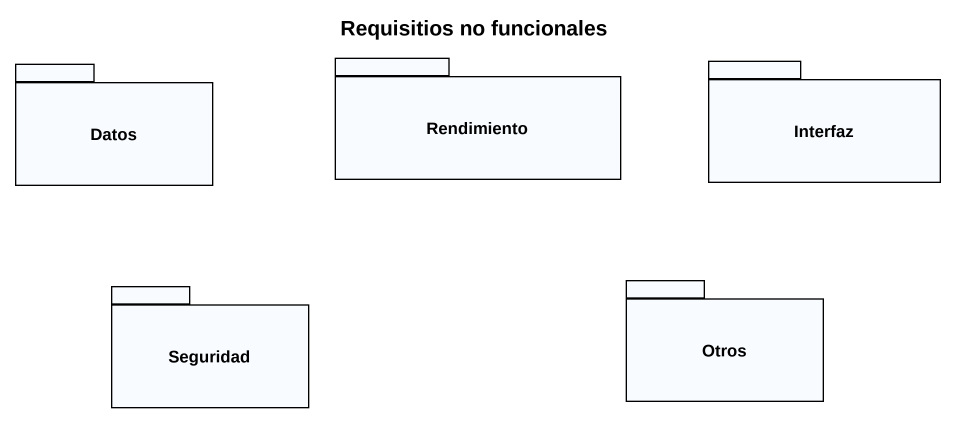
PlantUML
@startuml
title Requisitios no funcionales
package Datos {
}
package Rendimiento {
}
package Interfaz {
}
package Seguridad {
}
package Otros {
}
@enduml
